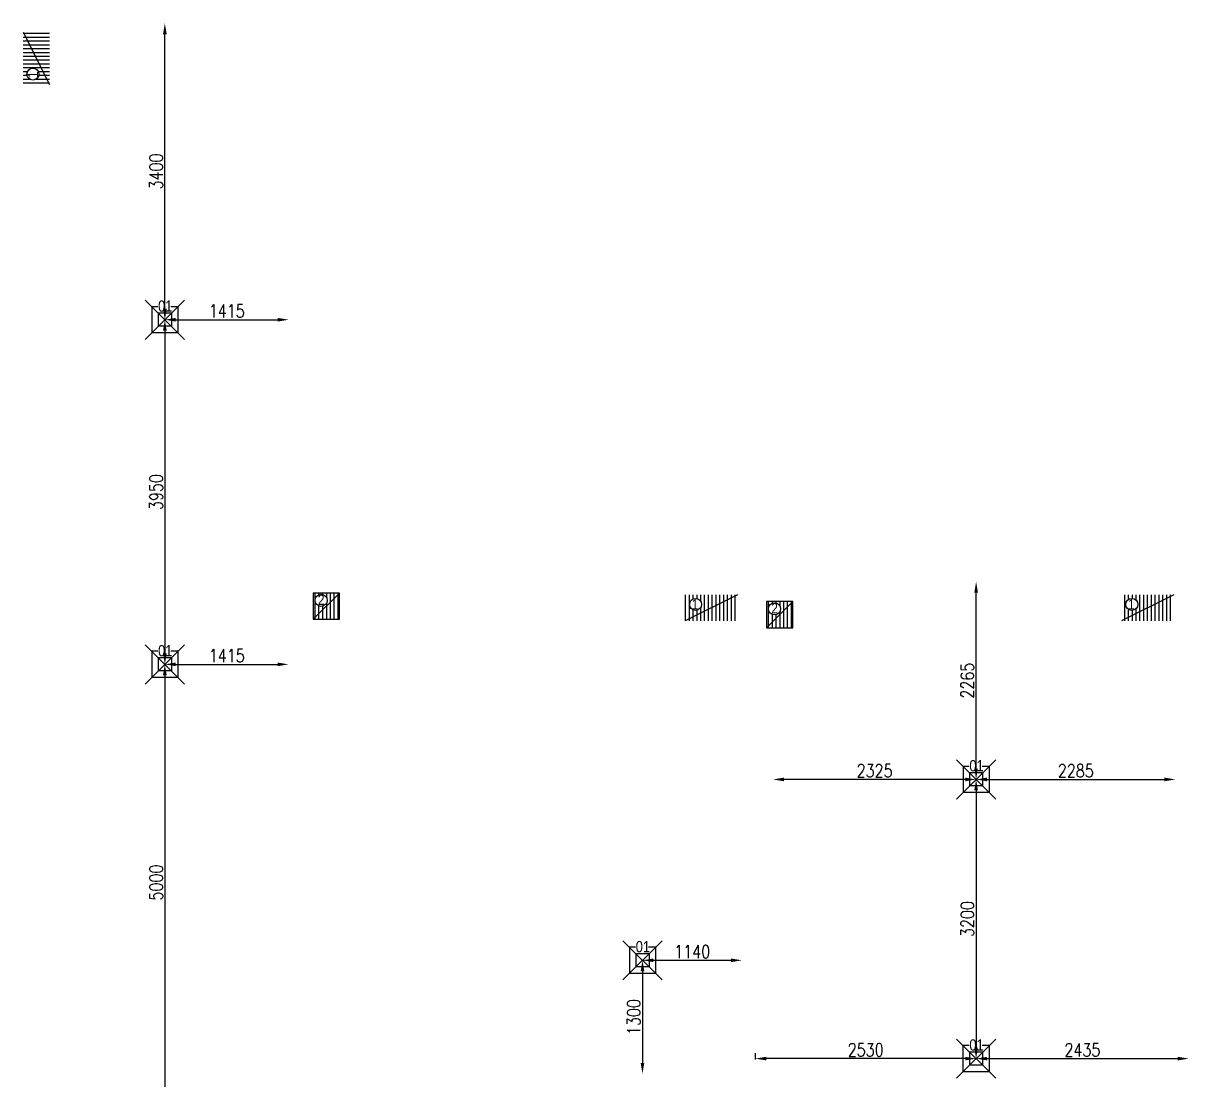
# Model space of a CAD drawing. Header units: millimetres. Extents: x -229 to 38456, y 27305 to 65049.
# Drawn here: x 25104 to 38456, y 52942 to 65049 of the extents above; entities that cross this region are included whole.
import ezdxf
from ezdxf.enums import TextEntityAlignment as Align

# ---------------------------------------------------------------- set-up
doc = ezdxf.new("R2010")
doc.units = ezdxf.units.MM
doc.header["$LTSCALE"] = 700
doc.header["$MEASUREMENT"] = 0
doc.header["$PDMODE"] = 35
doc.header["$PDSIZE"] = -25
for name, color, linetype in [('01-dif', 76, 'Continuous'), ('Return grill 300x300', 5, 'Continuous'), ('RETURN GRILL-600x300', 5, 'Continuous'), ('SA-DIMSTYLE', 2, 'Continuous'), ('WO DIFFUSER', 78, 'Continuous')]:
    doc.layers.add(name, color=color, linetype=linetype)
doc.layers.add('MAAM TEXT', color=7, linetype='Continuous', lineweight=25)
doc.styles.add('ROMANS', font='romans', dxfattribs={"width": 0.8})
doc.styles.add('style1', font='ARIALN.TTF')
doc.dimstyles.new('SA-MA', dxfattribs={"dimtxt": 150, "dimasz": 125, "dimexe": 10, "dimexo": 10, "dimgap": 25, "dimtad": 1, "dimdec": 0, "dimrnd": 5, "dimzin": 0, "dimdsep": 46, "dimtxsty": 'ROMANS', "dimcen": 0, "dimclrd": 1, "dimclre": 1, "dimclrt": 7, "dimadec": 0, "dimazin": 0, "dimtfac": 1, "dimtdec": 0, "dimtofl": 0, "dimtmove": 0, "dimatfit": 3, "dimfxl": 1, "dimtolj": 1, "dimtzin": 0, "dimarcsym": 0})

# ---------------------------------------------------------------- blocks, each defined once
blk = doc.blocks.new('saaa')
at = {"layer": 'RETURN GRILL-600x300'}
h = blk.add_hatch(dxfattribs=at)
h.set_pattern_fill('ANSI31', color=256, scale=350, angle=135, style=0)
h.set_pattern_definition([(270, (332422.58, 31332.115), (-43.75, 3e-15), [])])
h.paths.add_polyline_path([(272318, 32662), (272318, 32962), (271718, 32962), (271718, 32662)])
h.paths.add_polyline_path([(271905, 32852, 1), (271767, 32852, 1)], flags=16)
blk.add_line((272318, 32962), (271718, 32662), dxfattribs=at)
blk.add_circle((271836, 32852, 0), 68.8, dxfattribs=at)
at = {"layer": 'MAAM TEXT', "color": 7, "style": 'style1'}
blk.add_text('1', height=117, dxfattribs=at).set_placement((271830, 32794, 0), align=Align.CENTER)
blk = doc.blocks.new('grill 2')
at = {"layer": 'Return grill 300x300'}
for p, q in [((-181726, 9717), (-182026, 9717)), ((-182026, 9717), (-182026, 9417)), ((-181726, 9717), (-182026, 9417)), ((-182007, 9717), (-182007, 9417)), ((-181964, 9717), (-181964, 9698)), ((-181920, 9717), (-181920, 9701)), ((-181876, 9717), (-181876, 9668)), ((-181832, 9717), (-181832, 9417)), ((-181789, 9717), (-181789, 9417)), ((-181745, 9717), (-181745, 9417)), ((-181726, 9417), (-181726, 9717)), ((-181964, 9569), (-181964, 9417)), ((-181920, 9566), (-181920, 9417)), ((-181876, 9599), (-181876, 9417)), ((-182026, 9417), (-181726, 9417))]:
    blk.add_line(p, q, dxfattribs=at)
blk.add_ellipse((-181936, 9634), major_axis=(49.3, 49.3), ratio=1, start_param=5.497787, end_param=11.780972, dxfattribs=at)
at = {"layer": 'Return grill 300x300', "color": 7, "style": 'style1'}
blk.add_text('2', height=117, dxfattribs=at).set_placement((-181935, 9582, 0), align=Align.CENTER)
blk = doc.blocks.new('01')
at = {"layer": '01-dif'}
for p, q in [((197256, -40400), (197706, -40850)), ((197706, -40400), (197256, -40850)), ((197401, -40475), (197331, -40475)), ((197331, -40475), (197331, -40775)), ((197556, -40550), (197406, -40550)), ((197406, -40550), (197406, -40700)), ((197631, -40475), (197550, -40475)), ((197556, -40550), (197556, -40700)), ((197631, -40475), (197631, -40775)), ((197556, -40700), (197406, -40700)), ((197631, -40775), (197331, -40775))]:
    blk.add_line(p, q, dxfattribs=at)
at = {"layer": '01-dif', "style": 'style1'}
blk.add_text('01', height=128.4, dxfattribs=at).set_placement((197486, -40532), align=Align.CENTER)
blk = doc.blocks.new('*D49')
at = {"layer": 'Defpoints', "color": 0, "ltscale": 8, "transparency": 16777216}
for p in [(26726, 61652, 0), (26726, 57702, 0), (26726, 57702)]:
    blk.add_point(p, dxfattribs=at)
at = {"layer": 'SA-DIMSTYLE', "color": 1, "lineweight": -2, "ltscale": 8, "transparency": 16777216}
blk.add_line((26726, 61527), (26726, 57827), dxfattribs=at)
at = {"layer": 'SA-DIMSTYLE', "color": 1, "ltscale": 8, "transparency": 16777216}
for points in [[(26705, 61527), (26747, 61527), (26726, 61652)], [(26705, 57827), (26747, 57827), (26726, 57702)]]:
    blk.add_solid(points, dxfattribs=at)
at = {"layer": 'SA-DIMSTYLE', "color": 7, "ltscale": 8, "transparency": 16777216, "insert": (26626, 59677), "char_height": 150, "attachment_point": 5, "rotation": 90, "style": 'ROMANS'}
blk.add_mtext('\\A1;3950', dxfattribs=at)
blk = doc.blocks.new('*D50')
at = {"layer": 'Defpoints', "color": 0, "ltscale": 8, "transparency": 16777216}
for p in [(26726, 57702), (26726, 52700, 500), (26726, 52700)]:
    blk.add_point(p, dxfattribs=at)
at = {"layer": 'SA-DIMSTYLE', "color": 1, "lineweight": -2, "ltscale": 8, "transparency": 16777216}
blk.add_line((26726, 57577), (26726, 52825), dxfattribs=at)
at = {"layer": 'SA-DIMSTYLE', "color": 1, "ltscale": 8, "transparency": 16777216}
for points in [[(26705, 57577), (26747, 57577), (26726, 57702)], [(26705, 52825), (26747, 52825), (26726, 52700)]]:
    blk.add_solid(points, dxfattribs=at)
at = {"layer": 'SA-DIMSTYLE', "color": 7, "ltscale": 8, "transparency": 16777216, "insert": (26626, 55201), "char_height": 150, "attachment_point": 5, "rotation": 90, "style": 'ROMANS'}
blk.add_mtext('\\A1;5000', dxfattribs=at)
blk = doc.blocks.new('*D56')
at = {"layer": 'Defpoints', "color": 0, "ltscale": 8, "transparency": 16777216}
for p in [(26726, 57702), (28143, 57702), (28143, 57702)]:
    blk.add_point(p, dxfattribs=at)
at = {"layer": 'SA-DIMSTYLE', "color": 1, "lineweight": -2, "ltscale": 8, "transparency": 16777216}
blk.add_line((26851, 57702), (28018, 57702), dxfattribs=at)
at = {"layer": 'SA-DIMSTYLE', "color": 1, "ltscale": 8, "transparency": 16777216}
for points in [[(26851, 57723), (26851, 57681), (26726, 57702)], [(28018, 57723), (28018, 57681), (28143, 57702)]]:
    blk.add_solid(points, dxfattribs=at)
at = {"layer": 'SA-DIMSTYLE', "color": 7, "ltscale": 8, "transparency": 16777216, "insert": (27435, 57802), "char_height": 150, "attachment_point": 5, "style": 'ROMANS'}
blk.add_mtext('\\A1;1415', dxfattribs=at)
blk = doc.blocks.new('*D57')
at = {"layer": 'Defpoints', "color": 0, "ltscale": 8, "transparency": 16777216}
for p in [(26726, 61652, 0), (28143, 61652), (28143, 61652)]:
    blk.add_point(p, dxfattribs=at)
at = {"layer": 'SA-DIMSTYLE', "color": 1, "lineweight": -2, "ltscale": 8, "transparency": 16777216}
blk.add_line((26851, 61652), (28018, 61652), dxfattribs=at)
at = {"layer": 'SA-DIMSTYLE', "color": 1, "ltscale": 8, "transparency": 16777216}
for points in [[(26851, 61673), (26851, 61631), (26726, 61652)], [(28018, 61673), (28018, 61631), (28143, 61652)]]:
    blk.add_solid(points, dxfattribs=at)
at = {"layer": 'SA-DIMSTYLE', "color": 7, "ltscale": 8, "transparency": 16777216, "insert": (27435, 61752), "char_height": 150, "attachment_point": 5, "style": 'ROMANS'}
blk.add_mtext('\\A1;1415', dxfattribs=at)
blk = doc.blocks.new('*D166')
at = {"layer": 'Defpoints', "color": 0, "ltscale": 8, "transparency": 16777216}
for p in [(36020, 53183, -450), (38456, 53183), (38456, 53183)]:
    blk.add_point(p, dxfattribs=at)
at = {"layer": 'SA-DIMSTYLE', "color": 1, "lineweight": -2, "ltscale": 8, "transparency": 16777216}
blk.add_line((36145, 53183), (38331, 53183), dxfattribs=at)
at = {"layer": 'SA-DIMSTYLE', "color": 1, "ltscale": 8, "transparency": 16777216}
for points in [[(36145, 53204), (36145, 53163), (36020, 53183)], [(38331, 53204), (38331, 53163), (38456, 53183)]]:
    blk.add_solid(points, dxfattribs=at)
at = {"layer": 'SA-DIMSTYLE', "color": 7, "ltscale": 8, "transparency": 16777216, "insert": (37238, 53283), "char_height": 150, "attachment_point": 5, "style": 'ROMANS'}
blk.add_mtext('\\A1;2435', dxfattribs=at)
blk = doc.blocks.new('*D167')
at = {"layer": 'Defpoints', "color": 0, "ltscale": 8, "transparency": 16777216}
for p in [(33490, 53257), (33490, 53183), (36020, 53183)]:
    blk.add_point(p, dxfattribs=at)
at = {"layer": 'SA-DIMSTYLE', "color": 1, "lineweight": -2, "ltscale": 8, "transparency": 16777216}
for p, q in [((33490, 53247), (33490, 53173)), ((35895, 53183), (33615, 53183))]:
    blk.add_line(p, q, dxfattribs=at)
at = {"layer": 'SA-DIMSTYLE', "color": 1, "ltscale": 8, "transparency": 16777216}
for points in [[(33615, 53204), (33615, 53163), (33490, 53183)], [(35895, 53204), (35895, 53163), (36020, 53183)]]:
    blk.add_solid(points, dxfattribs=at)
at = {"layer": 'SA-DIMSTYLE', "color": 7, "ltscale": 8, "transparency": 16777216, "insert": (34755, 53283), "char_height": 150, "attachment_point": 5, "style": 'ROMANS'}
blk.add_mtext('\\A1;2530', dxfattribs=at)
blk = doc.blocks.new('*D168')
at = {"layer": 'Defpoints', "color": 0, "ltscale": 8, "transparency": 16777216}
for p in [(36020, 56383), (38303, 56383), (38303, 56383)]:
    blk.add_point(p, dxfattribs=at)
at = {"layer": 'SA-DIMSTYLE', "color": 1, "lineweight": -2, "ltscale": 8, "transparency": 16777216}
blk.add_line((36145, 56383), (38178, 56383), dxfattribs=at)
at = {"layer": 'SA-DIMSTYLE', "color": 1, "ltscale": 8, "transparency": 16777216}
for points in [[(36145, 56404), (36145, 56362), (36020, 56383)], [(38178, 56404), (38178, 56362), (38303, 56383)]]:
    blk.add_solid(points, dxfattribs=at)
at = {"layer": 'SA-DIMSTYLE', "color": 7, "ltscale": 8, "transparency": 16777216, "insert": (37162, 56483), "char_height": 150, "attachment_point": 5, "style": 'ROMANS'}
blk.add_mtext('\\A1;2285', dxfattribs=at)
blk = doc.blocks.new('*D169')
at = {"layer": 'Defpoints', "color": 0, "ltscale": 8, "transparency": 16777216}
for p in [(33693, 56383), (33693, 56383), (36020, 56383)]:
    blk.add_point(p, dxfattribs=at)
at = {"layer": 'SA-DIMSTYLE', "color": 1, "lineweight": -2, "ltscale": 8, "transparency": 16777216}
blk.add_line((35895, 56383), (33818, 56383), dxfattribs=at)
at = {"layer": 'SA-DIMSTYLE', "color": 1, "ltscale": 8, "transparency": 16777216}
for points in [[(33818, 56404), (33818, 56362), (33693, 56383)], [(35895, 56404), (35895, 56362), (36020, 56383)]]:
    blk.add_solid(points, dxfattribs=at)
at = {"layer": 'SA-DIMSTYLE', "color": 7, "ltscale": 8, "transparency": 16777216, "insert": (34857, 56483), "char_height": 150, "attachment_point": 5, "style": 'ROMANS'}
blk.add_mtext('\\A1;2325', dxfattribs=at)
blk = doc.blocks.new('*D170')
at = {"layer": 'Defpoints', "color": 0, "ltscale": 8, "transparency": 16777216}
for p in [(36020, 58649), (36020, 58649), (36020, 56383)]:
    blk.add_point(p, dxfattribs=at)
at = {"layer": 'SA-DIMSTYLE', "color": 1, "lineweight": -2, "ltscale": 8, "transparency": 16777216}
blk.add_line((36020, 56508), (36020, 58524), dxfattribs=at)
at = {"layer": 'SA-DIMSTYLE', "color": 1, "ltscale": 8, "transparency": 16777216}
for points in [[(36000, 58524), (36041, 58524), (36020, 58649)], [(36000, 56508), (36041, 56508), (36020, 56383)]]:
    blk.add_solid(points, dxfattribs=at)
at = {"layer": 'SA-DIMSTYLE', "color": 7, "ltscale": 8, "transparency": 16777216, "insert": (35920, 57516), "char_height": 150, "attachment_point": 5, "rotation": 90, "style": 'ROMANS'}
blk.add_mtext('\\A1;2265', dxfattribs=at)
blk = doc.blocks.new('*D171')
at = {"layer": 'Defpoints', "color": 0, "ltscale": 8, "transparency": 16777216}
for p in [(36020, 56383), (36020, 53183), (36020, 53183)]:
    blk.add_point(p, dxfattribs=at)
at = {"layer": 'SA-DIMSTYLE', "color": 1, "lineweight": -2, "ltscale": 8, "transparency": 16777216}
for p, q in [((36010, 56383), (36010, 56383)), ((36020, 56258), (36020, 53308)), ((36010, 53183), (36010, 53183))]:
    blk.add_line(p, q, dxfattribs=at)
at = {"layer": 'SA-DIMSTYLE', "color": 1, "ltscale": 8, "transparency": 16777216}
for points in [[(35999, 56258), (36041, 56258), (36020, 56383)], [(35999, 53308), (36041, 53308), (36020, 53183)]]:
    blk.add_solid(points, dxfattribs=at)
at = {"layer": 'SA-DIMSTYLE', "color": 7, "ltscale": 8, "transparency": 16777216, "insert": (35920, 54783), "char_height": 150, "attachment_point": 5, "rotation": 90, "style": 'ROMANS'}
blk.add_mtext('\\A1;3200', dxfattribs=at)
blk = doc.blocks.new('*D153')
at = {"layer": 'Defpoints', "color": 0, "ltscale": 8, "transparency": 16777216}
for p in [(32198, 54310), (33337, 54310), (33337, 54310)]:
    blk.add_point(p, dxfattribs=at)
at = {"layer": 'SA-DIMSTYLE', "color": 1, "lineweight": -2, "ltscale": 8, "transparency": 16777216}
blk.add_line((32323, 54310), (33212, 54310), dxfattribs=at)
at = {"layer": 'SA-DIMSTYLE', "color": 1, "ltscale": 8, "transparency": 16777216}
for points in [[(32323, 54331), (32323, 54289), (32198, 54310)], [(33212, 54331), (33212, 54289), (33337, 54310)]]:
    blk.add_solid(points, dxfattribs=at)
at = {"layer": 'SA-DIMSTYLE', "color": 7, "ltscale": 8, "transparency": 16777216, "insert": (32768, 54410), "char_height": 150, "attachment_point": 5, "style": 'ROMANS'}
blk.add_mtext('\\A1;1140', dxfattribs=at)
blk = doc.blocks.new('*D154')
at = {"layer": 'Defpoints', "color": 0, "ltscale": 8, "transparency": 16777216}
for p in [(32198, 54310), (32198, 53010), (32198, 53010)]:
    blk.add_point(p, dxfattribs=at)
at = {"layer": 'SA-DIMSTYLE', "color": 1, "lineweight": -2, "ltscale": 8, "transparency": 16777216}
blk.add_line((32198, 54185), (32198, 53135), dxfattribs=at)
at = {"layer": 'SA-DIMSTYLE', "color": 1, "ltscale": 8, "transparency": 16777216}
for points in [[(32177, 54185), (32219, 54185), (32198, 54310)], [(32177, 53135), (32219, 53135), (32198, 53010)]]:
    blk.add_solid(points, dxfattribs=at)
at = {"layer": 'SA-DIMSTYLE', "color": 7, "ltscale": 8, "transparency": 16777216, "insert": (32098, 53660), "char_height": 150, "attachment_point": 5, "rotation": 90, "style": 'ROMANS'}
blk.add_mtext('\\A1;1300', dxfattribs=at)
blk = doc.blocks.new('*D155')
at = {"layer": 'Defpoints', "color": 0, "ltscale": 8, "transparency": 16777216}
for p in [(26726, 65049), (26726, 65049), (26726, 61652)]:
    blk.add_point(p, dxfattribs=at)
at = {"layer": 'SA-DIMSTYLE', "color": 1, "lineweight": -2, "ltscale": 8, "transparency": 16777216}
blk.add_line((26726, 61777), (26726, 64924), dxfattribs=at)
at = {"layer": 'SA-DIMSTYLE', "color": 1, "ltscale": 8, "transparency": 16777216}
for points in [[(26705, 64924), (26747, 64924), (26726, 65049)], [(26705, 61777), (26747, 61777), (26726, 61652)]]:
    blk.add_solid(points, dxfattribs=at)
at = {"layer": 'SA-DIMSTYLE', "color": 7, "ltscale": 8, "transparency": 16777216, "insert": (26626, 63351), "char_height": 150, "attachment_point": 5, "rotation": 90, "style": 'ROMANS'}
blk.add_mtext('\\A1;3400', dxfattribs=at)

msp = doc.modelspace()

# ---------------------------------------------------------------- block references
at = {"layer": 'RETURN GRILL-600x300', "rotation": 90}
msp.add_blockref('saaa', (58066.4, -207368.5), dxfattribs=at)
at = {"layer": 'RETURN GRILL-600x300'}
for name, p in [('grill 2', (210452.1, 48801.8)), ('saaa', (-239029.8, 25537)), ('saaa', (-234031.7, 25537)), ('grill 2', (215646.4, 48703.9))]:
    msp.add_blockref(name, p, dxfattribs=at)
at = {"layer": 'WO DIFFUSER', "color": 41}
for p in [(-170755.6, 102276.5, -0.4), (-170755.6, 98326.5, -0.4), (-161461, 97007.9), (-165283.4, 94934.4), (-161461.1, 93808, -450)]:
    msp.add_blockref('01', p, dxfattribs=at)

# ---------------------------------------------------------------- dimensions: what is measured, and where the dimension line sits
at = {"layer": 'SA-DIMSTYLE', "ltscale": 8}
for base, p1, p2, picture, middle in [((26725.8544678, 65049.4), (26725.8544678, 61651.8999985), (26725.8544678, 65049.4), '*D155', (26625.8544678, 63350.6499993)), ((26725.9, 57701.9), (26725.9, 61651.9, -0.4), (26725.9, 57701.9, -0.4), '*D49', (26625.9, 59676.9)), ((36020.5, 58649.1), (36020.5, 56383.3), (36020.5, 58649.1), '*D170', (35920.5, 57516.2)), ((26725.9, 52700), (26725.9, 57701.9), (26725.9, 52700, 500), '*D50', (26625.9, 55200.9)), ((36020.2, 53182.9), (36020.5, 56383.3), (36020.5, 53182.9), '*D171', (35920.2, 54783.1)), ((32198, 53009.8), (32198, 54309.8), (32198, 53009.8), '*D154', (32098, 53659.8))]:
    dim = msp.add_linear_dim(base=base, p1=p1, p2=p2, angle=90, dimstyle='SA-MA', dxfattribs=at)
    dim.commit()
    dim.dimension.update_dxf_attribs({"geometry": picture, "text_midpoint": middle})
for base, p1, p2, picture, middle in [((28143.2, 61651.9), (26725.9, 61651.9, -0.4), (28143.2, 61651.9), '*D57', (27434.5, 61751.9)), ((28143.2, 57701.9), (26725.9, 57701.9), (28143.2, 57701.9), '*D56', (27434.5, 57801.9)), ((33693.1, 56383.3), (36020.5, 56383.3), (33693.1, 56383.3), '*D169', (34856.8, 56483.3)), ((38303.2, 56383.3), (36020.5, 56383.3), (38303.2, 56383.3), '*D168', (37161.8, 56483.3)), ((33337.5, 54309.7886), (32198.05, 54309.7886), (33337.5, 54309.7886), '*D153', (32767.775, 54409.7886)), ((33489.9, 53183.3698), (36020.3755, 53183.3698), (33489.9, 53256.8093), '*D167', (34755.1378, 53283.3698)), ((38455.6, 53183.4), (36020.4, 53183.4, -450), (38455.6, 53183.4), '*D166', (37238, 53283.4))]:
    dim = msp.add_linear_dim(base=base, p1=p1, p2=p2, dimstyle='SA-MA', dxfattribs=at)
    dim.commit()
    dim.dimension.update_dxf_attribs({"geometry": picture, "text_midpoint": middle})

doc.saveas('drawing.dxf')
